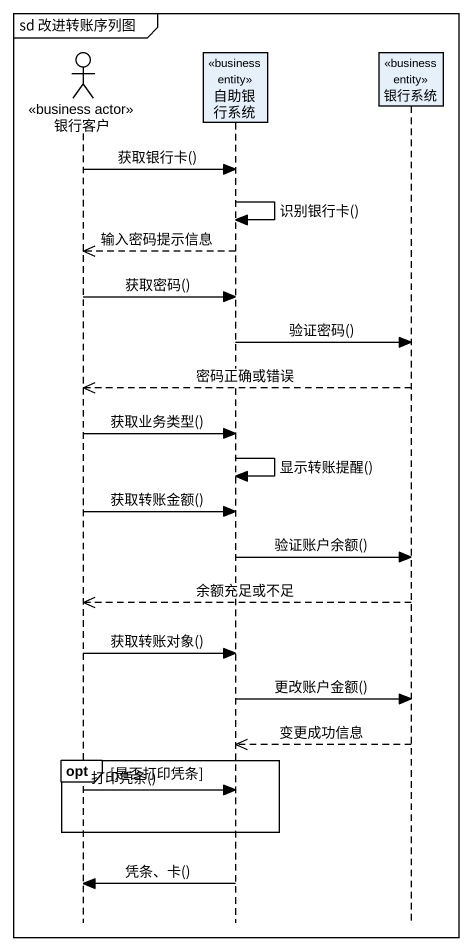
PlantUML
@startuml
mainframe sd 改进转账序列图
hide footbox
actor 银行客户 <<business actor>>
participant 自助银行系统 <<business entity>>
participant 银行系统 <<business entity>>

银行客户 -> 自助银行系统 : 获取银行卡()
自助银行系统 -> 自助银行系统 : 识别银行卡()
自助银行系统 -->> 银行客户 : 输入密码提示信息
银行客户 -> 自助银行系统 : 获取密码()
自助银行系统 -> 银行系统 : 验证密码()
银行系统 -->> 银行客户 : 密码正确或错误
银行客户 -> 自助银行系统 : 获取业务类型()
自助银行系统 -> 自助银行系统 : 显示转账提醒()
银行客户 -> 自助银行系统 : 获取转账金额()
自助银行系统 -> 银行系统 : 验证账户余额()
银行系统 -->> 银行客户 : 余额充足或不足
银行客户 -> 自助银行系统 : 获取转账对象()
自助银行系统 -> 银行系统 : 更改账户金额()
银行系统 -->> 自助银行系统 : 变更成功信息
opt 是否打印凭条
  银行客户 -> 自助银行系统 : 打印凭条()
end
自助银行系统 -> 银行客户 : 凭条、卡()
@enduml
